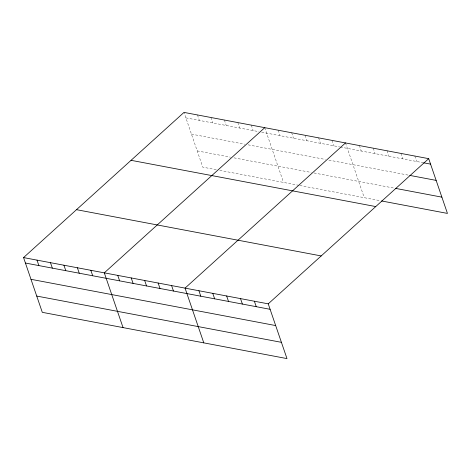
<?xml version="1.0" encoding="UTF-8"?>
<svg xmlns="http://www.w3.org/2000/svg" width="471" height="471" viewBox="0 0 471 471"><rect width="100%" height="100%" fill="white"/><g stroke="black" fill="none" stroke-linecap="round" stroke-linejoin="round"><path stroke-width="0.35" stroke-dasharray="2.35 1.77" d="M185.88 117.862L258.838 131.656M261.67 132.192L339.585 146.923M340.298 147.052L422.946 162.678M191.45 134.129L244.573 144.173M248.117 144.838L325.326 159.439M328.864 160.105L408.41 175.147M197.19 150.885L230.478 157.179M234.022 157.85L311.225 172.445M314.063 172.981L394.739 188.235M216.213 169.695L202.76 167.152L184.014 112.404M219.757 170.367L299.091 185.362M299.797 185.497L380.203 200.699M414.839 156.042L416.705 161.5M400.974 153.422L402.84 158.88M387.109 150.802L388.975 156.26M373.244 148.182L375.11 153.634M359.379 145.557L361.245 151.014M345.508 142.937L364.254 197.685M332.055 140.393L333.921 145.851M318.596 137.85L320.463 143.302M305.137 135.307L307.004 140.758M291.679 132.763L293.545 138.215M278.22 130.214L280.086 135.672M264.761 127.67L283.507 182.418M251.302 125.127L253.174 130.585M237.843 122.584L239.715 128.035M224.39 120.04L226.257 125.492M210.931 117.497L212.798 122.949M197.473 114.948L199.339 120.405"/><path stroke-width="0.71" d="M23.55 257.584L268.24 303.848L286.986 358.596L42.296 312.332L23.55 257.584L184.014 112.404L428.704 158.668L447.45 213.416L381.587 200.964M264.761 127.67L104.297 272.85L123.043 327.598M345.508 142.937L185.05 288.117L203.79 342.864M268.24 303.848L428.704 158.668M423.641 162.813L430.576 164.12M409.799 175.406L436.14 180.387M395.428 188.365L441.88 197.149M131.062 160.317L375.752 206.575M76.502 209.677L321.198 255.936M25.416 263.042L270.113 309.306M30.986 279.309L275.682 325.567M36.726 296.065L281.417 342.329M254.375 301.228L256.242 306.68M240.51 298.602L242.377 304.06M226.645 295.982L228.512 301.44M212.78 293.362L214.646 298.814M198.915 290.742L200.781 296.194M171.591 285.573L173.458 291.031M158.132 283.03L159.999 288.488M144.674 280.486L146.54 285.938M131.215 277.943L133.081 283.395M117.756 275.4L119.622 280.851M90.838 270.307L92.71 275.765M77.385 267.764L79.252 273.221M63.926 265.22L65.793 270.672M50.468 262.677L52.334 268.129M37.009 260.133L38.875 265.585"/></g></svg>
